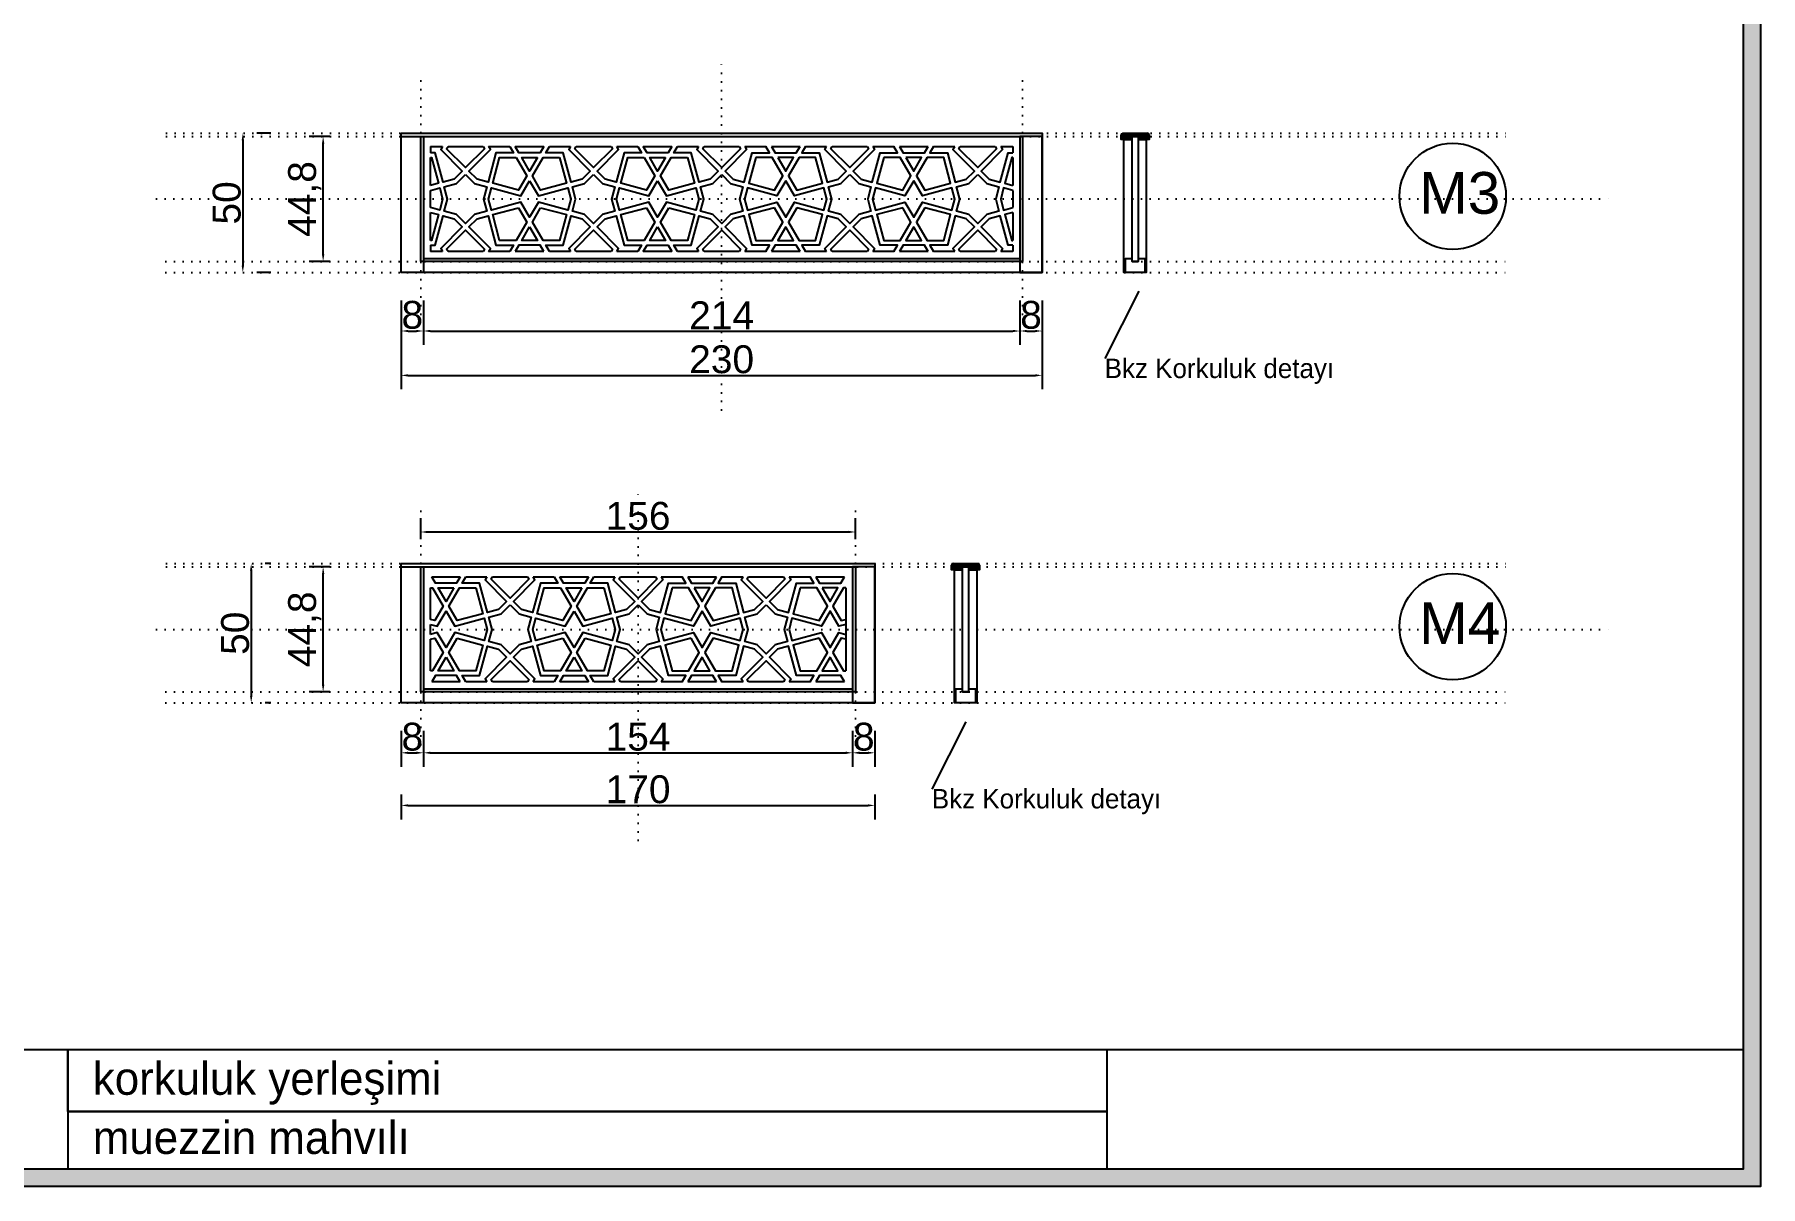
# Model space of a CAD drawing. Header units: metres. Extents: x 7064 to 15770, y 8440 to 11994.
# Drawn here: x 9398 to 10018, y 9805 to 10219 of the extents above; entities that cross this region are included whole.
import ezdxf

# ---------------------------------------------------------------- set-up
doc = ezdxf.new("R2010")
doc.units = ezdxf.units.M
doc.linetypes.add('ACAD_ISO07', pattern=[3, 0, -3])
doc.linetypes.add('ACAD_ISO07W100', pattern=[3, 0, -3])
doc.layers.add('ANTET', color=253, linetype='Continuous')
doc.layers.add('devran ölçü', color=7, linetype='Continuous')
doc.layers.add('mahal liste', color=7, linetype='Continuous', lineweight=25, true_color=0xfa2e43)
doc.styles.add('GULAYLAR', font='tahoma.ttf')
doc.styles.get("Standard").update_dxf_attribs({"font": 'arial.ttf'})
doc.dimstyles.new('ISO-25', dxfattribs={"dimtxt": 10, "dimasz": 2.5, "dimexe": 5, "dimexo": 10, "dimtad": 1, "dimtxsty": 'Standard', "dimcen": 2.5, "dimadec": 0, "dimazin": 0, "dimtfac": 1, "dimtmove": 0, "dimatfit": 3, "dimfxl": 1, "dimarcsym": 0})

# ---------------------------------------------------------------- blocks, each defined once
blk = doc.blocks.new('*D239')
at = {"color": 0, "lineweight": -2, "transparency": 16777216}
for p, q in [((9504.13, 10182.14), (9496.77, 10182.14)), ((9501.77, 10139.84), (9501.77, 10179.64)), ((9504.13, 10137.34), (9496.77, 10137.34))]:
    blk.add_line(p, q, dxfattribs=at)
at = {"color": 0, "transparency": 16777216}
for points in [[(9501.36, 10179.64), (9502.19, 10179.64), (9501.77, 10182.14)], [(9501.36, 10139.84), (9502.19, 10139.84), (9501.77, 10137.34)]]:
    blk.add_solid(points, dxfattribs=at)
at = {"layer": 'Defpoints', "color": 0, "transparency": 16777216}
for p in [(9501.77, 10182.14), (9514.13, 10182.14), (9514.13, 10137.34)]:
    blk.add_point(p, dxfattribs=at)
at = {"color": 0, "transparency": 16777216, "insert": (9495.14, 10159.74), "char_height": 10, "attachment_point": 5, "rotation": 90}
blk.add_mtext('44,8', dxfattribs=at)
blk = doc.blocks.new('*D240')
at = {"color": 0, "lineweight": -2, "transparency": 16777216}
for p, q in [((9504.13, 10027.67), (9496.77, 10027.67)), ((9501.77, 9985.37), (9501.77, 10025.17)), ((9504.13, 9982.87), (9496.77, 9982.87))]:
    blk.add_line(p, q, dxfattribs=at)
at = {"color": 0, "transparency": 16777216}
for points in [[(9501.36, 10025.17), (9502.19, 10025.17), (9501.77, 10027.67)], [(9501.36, 9985.37), (9502.19, 9985.37), (9501.77, 9982.87)]]:
    blk.add_solid(points, dxfattribs=at)
at = {"layer": 'Defpoints', "color": 0, "transparency": 16777216}
for p in [(9501.77, 10027.67), (9514.13, 10027.67), (9514.13, 9982.87)]:
    blk.add_point(p, dxfattribs=at)
at = {"color": 0, "transparency": 16777216, "insert": (9495.14, 10005.27), "char_height": 10, "attachment_point": 5, "rotation": 90}
blk.add_mtext('44,8', dxfattribs=at)
blk = doc.blocks.new('*D241')
at = {"color": 0, "lineweight": -2, "transparency": 16777216}
for p, q in [((9536.77, 10037.67), (9536.77, 10045.22)), ((9539.27, 10040.22), (9690.27, 10040.22)), ((9692.77, 10037.67), (9692.77, 10045.22))]:
    blk.add_line(p, q, dxfattribs=at)
at = {"color": 0, "transparency": 16777216}
for points in [[(9539.27, 10040.64), (9539.27, 10039.8), (9536.77, 10040.22)], [(9690.27, 10040.64), (9690.27, 10039.8), (9692.77, 10040.22)]]:
    blk.add_solid(points, dxfattribs=at)
at = {"layer": 'Defpoints', "color": 0, "transparency": 16777216}
for p in [(9692.77, 10040.22), (9536.77, 10027.67), (9692.77, 10027.67)]:
    blk.add_point(p, dxfattribs=at)
at = {"color": 0, "transparency": 16777216, "insert": (9614.77, 10045.95), "char_height": 10, "attachment_point": 5}
blk.add_mtext('156', dxfattribs=at)
blk = doc.blocks.new('*D242')
at = {"color": 0, "lineweight": -2, "transparency": 16777216}
for p, q in [((9529.77, 9968.87), (9529.77, 9955.96)), ((9537.77, 9968.87), (9537.77, 9955.96)), ((9532.27, 9960.96), (9535.27, 9960.96))]:
    blk.add_line(p, q, dxfattribs=at)
at = {"color": 0, "transparency": 16777216}
for points in [[(9532.27, 9961.38), (9532.27, 9960.54), (9529.77, 9960.96)], [(9535.27, 9961.38), (9535.27, 9960.54), (9537.77, 9960.96)]]:
    blk.add_solid(points, dxfattribs=at)
at = {"layer": 'Defpoints', "color": 0, "transparency": 16777216}
for p in [(9529.77, 9978.87), (9537.77, 9978.87), (9537.77, 9960.96)]:
    blk.add_point(p, dxfattribs=at)
at = {"color": 0, "transparency": 16777216, "insert": (9533.77, 9966.69), "char_height": 10, "attachment_point": 5}
blk.add_mtext('8', dxfattribs=at)
blk = doc.blocks.new('*D243')
at = {"color": 0, "lineweight": -2, "transparency": 16777216}
for p, q in [((9537.77, 9968.87), (9537.77, 9955.96)), ((9691.77, 9968.87), (9691.77, 9955.96)), ((9540.27, 9960.96), (9689.27, 9960.96))]:
    blk.add_line(p, q, dxfattribs=at)
at = {"color": 0, "transparency": 16777216}
for points in [[(9540.27, 9961.38), (9540.27, 9960.54), (9537.77, 9960.96)], [(9689.27, 9961.38), (9689.27, 9960.54), (9691.77, 9960.96)]]:
    blk.add_solid(points, dxfattribs=at)
at = {"layer": 'Defpoints', "color": 0, "transparency": 16777216}
for p in [(9537.77, 9978.87), (9691.77, 9978.87), (9691.77, 9960.96)]:
    blk.add_point(p, dxfattribs=at)
at = {"color": 0, "transparency": 16777216, "insert": (9614.77, 9966.69), "char_height": 10, "attachment_point": 5}
blk.add_mtext('154', dxfattribs=at)
blk = doc.blocks.new('*D244')
at = {"color": 0, "lineweight": -2, "transparency": 16777216}
for p, q in [((9691.77, 9968.87), (9691.77, 9955.96)), ((9699.77, 9968.87), (9699.77, 9955.96)), ((9694.27, 9960.96), (9697.27, 9960.96))]:
    blk.add_line(p, q, dxfattribs=at)
at = {"color": 0, "transparency": 16777216}
for points in [[(9694.27, 9961.38), (9694.27, 9960.54), (9691.77, 9960.96)], [(9697.27, 9961.38), (9697.27, 9960.54), (9699.77, 9960.96)]]:
    blk.add_solid(points, dxfattribs=at)
at = {"layer": 'Defpoints', "color": 0, "transparency": 16777216}
for p in [(9691.77, 9978.87), (9699.77, 9978.87), (9699.77, 9960.96)]:
    blk.add_point(p, dxfattribs=at)
at = {"color": 0, "transparency": 16777216, "insert": (9695.77, 9966.69), "char_height": 10, "attachment_point": 5}
blk.add_mtext('8', dxfattribs=at)
blk = doc.blocks.new('*D251')
at = {"color": 0, "lineweight": -2, "transparency": 16777216}
for p, q in [((9529.77, 10123.34), (9529.77, 10107.36)), ((9537.77, 10123.34), (9537.77, 10107.36)), ((9532.27, 10112.36), (9535.27, 10112.36))]:
    blk.add_line(p, q, dxfattribs=at)
at = {"color": 0, "transparency": 16777216}
for points in [[(9532.27, 10112.78), (9532.27, 10111.95), (9529.77, 10112.36)], [(9535.27, 10112.78), (9535.27, 10111.95), (9537.77, 10112.36)]]:
    blk.add_solid(points, dxfattribs=at)
at = {"layer": 'Defpoints', "color": 0, "transparency": 16777216}
for p in [(9529.77, 10133.34), (9537.77, 10133.34), (9537.77, 10112.36)]:
    blk.add_point(p, dxfattribs=at)
at = {"color": 0, "transparency": 16777216, "insert": (9533.77, 10118.1), "char_height": 10, "attachment_point": 5}
blk.add_mtext('8', dxfattribs=at)
blk = doc.blocks.new('*D245')
at = {"color": 0, "lineweight": -2, "transparency": 16777216}
for p, q in [((9537.77, 10123.34), (9537.77, 10107.36)), ((9751.77, 10123.34), (9751.77, 10107.36)), ((9540.27, 10112.36), (9749.27, 10112.36))]:
    blk.add_line(p, q, dxfattribs=at)
at = {"color": 0, "transparency": 16777216}
for points in [[(9540.27, 10112.78), (9540.27, 10111.95), (9537.77, 10112.36)], [(9749.27, 10112.78), (9749.27, 10111.95), (9751.77, 10112.36)]]:
    blk.add_solid(points, dxfattribs=at)
at = {"layer": 'Defpoints', "color": 0, "transparency": 16777216}
for p in [(9537.77, 10133.34), (9751.77, 10133.34), (9751.77, 10112.36)]:
    blk.add_point(p, dxfattribs=at)
at = {"color": 0, "transparency": 16777216, "insert": (9644.77, 10118.01), "char_height": 10, "attachment_point": 5}
blk.add_mtext('214', dxfattribs=at)
blk = doc.blocks.new('*D246')
at = {"color": 0, "lineweight": -2, "transparency": 16777216}
for p, q in [((9751.77, 10123.34), (9751.77, 10107.36)), ((9759.77, 10123.34), (9759.77, 10107.36)), ((9754.27, 10112.36), (9757.27, 10112.36))]:
    blk.add_line(p, q, dxfattribs=at)
at = {"color": 0, "transparency": 16777216}
for points in [[(9754.27, 10112.78), (9754.27, 10111.95), (9751.77, 10112.36)], [(9757.27, 10112.78), (9757.27, 10111.95), (9759.77, 10112.36)]]:
    blk.add_solid(points, dxfattribs=at)
at = {"layer": 'Defpoints', "color": 0, "transparency": 16777216}
for p in [(9751.77, 10133.34), (9759.77, 10133.34), (9759.77, 10112.36)]:
    blk.add_point(p, dxfattribs=at)
at = {"color": 0, "transparency": 16777216, "insert": (9755.77, 10118.1), "char_height": 10, "attachment_point": 5}
blk.add_mtext('8', dxfattribs=at)
blk = doc.blocks.new('*D260')
at = {"color": 0, "lineweight": -2, "transparency": 16777216}
for p, q in [((9529.77, 10123.34), (9529.77, 10091.43)), ((9759.77, 10123.34), (9759.77, 10091.43)), ((9532.27, 10096.43), (9757.27, 10096.43))]:
    blk.add_line(p, q, dxfattribs=at)
at = {"color": 0, "transparency": 16777216}
for points in [[(9532.27, 10096.85), (9532.27, 10096.01), (9529.77, 10096.43)], [(9757.27, 10096.85), (9757.27, 10096.01), (9759.77, 10096.43)]]:
    blk.add_solid(points, dxfattribs=at)
at = {"layer": 'Defpoints', "color": 0, "transparency": 16777216}
for p in [(9529.77, 10133.34), (9759.77, 10133.34), (9759.77, 10096.43)]:
    blk.add_point(p, dxfattribs=at)
at = {"color": 0, "transparency": 16777216, "insert": (9644.77, 10102.16), "char_height": 10, "attachment_point": 5}
blk.add_mtext('230', dxfattribs=at)
blk = doc.blocks.new('51')
at = {"color": 0}
for p, q in [((16324.11, 8438.03), (16324.11, 8435.75)), ((16533.11, 8438.03), (16533.11, 8435.75)), ((16324.11, 8402.52), (16324.11, 8400.23)), ((16533.11, 8402.52), (16533.11, 8400.23))]:
    blk.add_line(p, q, dxfattribs=at)
blk.add_lwpolyline([(16320.61, 8441.53), (16536.61, 8441.53), (16536.61, 8396.73), (16320.61, 8396.73)], close=True, dxfattribs=at)
for points in [[(16324.11, 8438.03), (16328.45, 8438.03)], [(16330.44, 8438.03), (16343.01, 8438.03)], [(16344.99, 8438.03), (16352.57, 8438.03)], [(16354.56, 8438.03), (16364.83, 8438.03)], [(16366.82, 8438.03), (16374.39, 8438.03)], [(16376.38, 8438.03), (16388.95, 8438.03)], [(16390.94, 8438.03), (16398.51, 8438.03)], [(16400.5, 8438.03), (16410.78, 8438.03)], [(16412.76, 8438.03), (16420.34, 8438.03)], [(16422.32, 8438.03), (16434.89, 8438.03)], [(16436.88, 8438.03), (16444.46, 8438.03)], [(16446.44, 8438.03), (16456.72, 8438.03)], [(16458.7, 8438.03), (16466.28, 8438.03)], [(16468.27, 8438.03), (16480.84, 8438.03)], [(16482.82, 8438.03), (16490.4, 8438.03)], [(16492.38, 8438.03), (16502.66, 8438.03)], [(16504.65, 8438.03), (16512.22, 8438.03)], [(16514.21, 8438.03), (16526.78, 8438.03)], [(16528.77, 8438.03), (16533.11, 8438.03)], [(16324.11, 8423.99), (16324.11, 8434.03)], [(16533.11, 8434.03), (16533.11, 8423.99)], [(16324.11, 8416.06), (16324.11, 8422.2)], [(16533.11, 8422.2), (16533.11, 8416.06)], [(16324.11, 8404.24), (16324.11, 8414.28)], [(16533.11, 8414.28), (16533.11, 8404.24)], [(16328.45, 8400.23), (16324.11, 8400.23)], [(16343.01, 8400.23), (16330.44, 8400.23)], [(16352.57, 8400.23), (16344.99, 8400.23)], [(16364.83, 8400.23), (16354.56, 8400.23)], [(16374.39, 8400.23), (16366.82, 8400.23)], [(16388.95, 8400.23), (16376.38, 8400.23)], [(16398.51, 8400.23), (16390.94, 8400.23)], [(16410.78, 8400.23), (16400.5, 8400.23)], [(16420.34, 8400.23), (16412.76, 8400.23)], [(16434.89, 8400.23), (16422.32, 8400.23)], [(16444.46, 8400.23), (16436.88, 8400.23)], [(16456.72, 8400.23), (16446.44, 8400.23)], [(16466.28, 8400.23), (16458.7, 8400.23)], [(16480.84, 8400.23), (16468.27, 8400.23)], [(16490.4, 8400.23), (16482.82, 8400.23)], [(16502.66, 8400.23), (16492.38, 8400.23)], [(16512.22, 8400.23), (16504.65, 8400.23)], [(16526.78, 8400.23), (16514.21, 8400.23)], [(16533.11, 8400.23), (16528.77, 8400.23)]]:
    blk.add_lwpolyline(points, dxfattribs=at)
at = {"layer": 'mahal liste', "color": 0}
for points in [[(16328.45, 8438.03), (16327.79, 8436.88), (16335.51, 8429.16), (16332.61, 8426.26), (16328.65, 8425.2), (16325.82, 8435.75), (16324.11, 8435.75)], [(16343.01, 8438.03), (16343.51, 8437.17), (16336.72, 8430.38), (16329.93, 8437.17), (16330.44, 8438.03)], [(16352.57, 8438.03), (16353.89, 8435.75), (16347.62, 8435.75), (16344.8, 8425.2), (16340.84, 8426.26), (16337.94, 8429.16), (16345.66, 8436.88), (16344.99, 8438.03)], [(16364.83, 8438.03), (16363.51, 8435.75), (16355.88, 8435.75), (16354.56, 8438.03)], [(16374.39, 8438.03), (16373.73, 8436.88), (16381.45, 8429.16), (16378.55, 8426.26), (16374.59, 8425.2), (16371.76, 8435.75), (16365.5, 8435.75), (16366.82, 8438.03)], [(16388.95, 8438.03), (16389.45, 8437.17), (16382.67, 8430.38), (16375.88, 8437.17), (16376.38, 8438.03)], [(16398.51, 8438.03), (16399.83, 8435.75), (16393.57, 8435.75), (16390.74, 8425.2), (16386.78, 8426.26), (16383.88, 8429.16), (16391.6, 8436.88), (16390.94, 8438.03)], [(16410.78, 8438.03), (16409.46, 8435.75), (16401.82, 8435.75), (16400.5, 8438.03)], [(16420.34, 8438.03), (16419.67, 8436.88), (16427.39, 8429.16), (16424.49, 8426.26), (16420.53, 8425.2), (16417.71, 8435.75), (16411.44, 8435.75), (16412.76, 8438.03)], [(16434.89, 8438.03), (16435.4, 8437.17), (16428.61, 8430.38), (16421.82, 8437.17), (16422.32, 8438.03)], [(16436.88, 8438.03), (16437.55, 8436.88), (16429.82, 8429.16), (16432.72, 8426.26), (16436.68, 8425.2), (16439.51, 8435.75), (16445.78, 8435.75), (16444.46, 8438.03)], [(16446.44, 8438.03), (16447.76, 8435.75), (16455.4, 8435.75), (16456.72, 8438.03)], [(16458.7, 8438.03), (16457.38, 8435.75), (16463.65, 8435.75), (16466.48, 8425.2), (16470.44, 8426.26), (16473.34, 8429.16), (16465.61, 8436.88), (16466.28, 8438.03)], [(16480.84, 8438.03), (16481.34, 8437.17), (16474.55, 8430.38), (16467.76, 8437.17), (16468.27, 8438.03)], [(16482.82, 8438.03), (16483.49, 8436.88), (16475.77, 8429.16), (16478.67, 8426.26), (16482.63, 8425.2), (16485.45, 8435.75), (16491.72, 8435.75), (16490.4, 8438.03)], [(16492.38, 8438.03), (16493.7, 8435.75), (16501.34, 8435.75), (16502.66, 8438.03)], [(16504.65, 8438.03), (16503.33, 8435.75), (16509.59, 8435.75), (16512.42, 8425.2), (16516.38, 8426.26), (16519.28, 8429.16), (16511.56, 8436.88), (16512.22, 8438.03)], [(16526.78, 8438.03), (16527.28, 8437.17), (16520.49, 8430.38), (16513.71, 8437.17), (16514.21, 8438.03)], [(16528.77, 8438.03), (16529.43, 8436.88), (16521.71, 8429.16), (16524.61, 8426.26), (16528.57, 8425.2), (16531.4, 8435.75), (16533.11, 8435.75)], [(16324.11, 8434.03), (16324.5, 8434.03), (16326.99, 8424.76), (16324.11, 8423.99)], [(16533.11, 8434.03), (16532.72, 8434.03), (16530.23, 8424.76), (16533.11, 8423.99)], [(16324.11, 8422.2), (16327.43, 8423.1), (16328.49, 8419.13), (16327.43, 8415.17), (16324.11, 8416.06)], [(16533.11, 8422.2), (16529.79, 8423.1), (16528.73, 8419.13), (16529.79, 8415.17), (16533.11, 8416.06)], [(16324.11, 8414.28), (16326.99, 8413.51), (16324.5, 8404.24), (16324.11, 8404.24)], [(16324.11, 8402.52), (16325.82, 8402.52), (16328.65, 8413.07), (16332.61, 8412.01), (16335.51, 8409.11), (16327.79, 8401.39), (16328.45, 8400.23)], [(16344.99, 8400.23), (16345.66, 8401.39), (16337.94, 8409.11), (16340.84, 8412.01), (16344.8, 8413.07), (16347.62, 8402.52), (16353.89, 8402.52), (16352.57, 8400.23)], [(16366.82, 8400.23), (16365.5, 8402.52), (16371.76, 8402.52), (16374.59, 8413.07), (16378.55, 8412.01), (16381.45, 8409.11), (16373.73, 8401.39), (16374.39, 8400.23)], [(16390.94, 8400.23), (16391.6, 8401.39), (16383.88, 8409.11), (16386.78, 8412.01), (16390.74, 8413.07), (16393.57, 8402.52), (16399.83, 8402.52), (16398.51, 8400.23)], [(16412.76, 8400.23), (16411.44, 8402.52), (16417.71, 8402.52), (16420.53, 8413.07), (16424.49, 8412.01), (16427.39, 8409.11), (16419.67, 8401.39), (16420.34, 8400.23)], [(16444.46, 8400.23), (16445.78, 8402.52), (16439.51, 8402.52), (16436.68, 8413.07), (16432.72, 8412.01), (16429.82, 8409.11), (16437.55, 8401.39), (16436.88, 8400.23)], [(16466.28, 8400.23), (16465.61, 8401.39), (16473.34, 8409.11), (16470.44, 8412.01), (16466.48, 8413.07), (16463.65, 8402.52), (16457.38, 8402.52), (16458.7, 8400.23)], [(16490.4, 8400.23), (16491.72, 8402.52), (16485.45, 8402.52), (16482.63, 8413.07), (16478.67, 8412.01), (16475.77, 8409.11), (16483.49, 8401.39), (16482.82, 8400.23)], [(16512.22, 8400.23), (16511.56, 8401.39), (16519.28, 8409.11), (16516.38, 8412.01), (16512.42, 8413.07), (16509.59, 8402.52), (16503.33, 8402.52), (16504.65, 8400.23)], [(16533.11, 8402.52), (16531.4, 8402.52), (16528.57, 8413.07), (16524.61, 8412.01), (16521.71, 8409.11), (16529.43, 8401.39), (16528.77, 8400.23)], [(16533.11, 8414.28), (16530.23, 8413.51), (16532.72, 8404.24), (16533.11, 8404.24)], [(16330.44, 8400.23), (16329.93, 8401.1), (16336.72, 8407.89), (16343.51, 8401.1), (16343.01, 8400.23)], [(16376.38, 8400.23), (16375.88, 8401.1), (16382.67, 8407.89), (16389.45, 8401.1), (16388.95, 8400.23)], [(16422.32, 8400.23), (16421.82, 8401.1), (16428.61, 8407.89), (16435.4, 8401.1), (16434.89, 8400.23)], [(16468.27, 8400.23), (16467.76, 8401.1), (16474.55, 8407.89), (16481.34, 8401.1), (16480.84, 8400.23)], [(16514.21, 8400.23), (16513.71, 8401.1), (16520.49, 8407.89), (16527.28, 8401.1), (16526.78, 8400.23)], [(16364.83, 8400.23), (16363.51, 8402.52), (16355.88, 8402.52), (16354.56, 8400.23)], [(16400.5, 8400.23), (16401.82, 8402.52), (16409.46, 8402.52), (16410.78, 8400.23)], [(16456.72, 8400.23), (16455.4, 8402.52), (16447.76, 8402.52), (16446.44, 8400.23)], [(16502.66, 8400.23), (16501.34, 8402.52), (16493.7, 8402.52), (16492.38, 8400.23)]]:
    blk.add_lwpolyline(points, dxfattribs=at)
for points in [[(16354.88, 8434.03), (16358.7, 8427.41), (16355.73, 8422.27), (16346.46, 8424.76), (16348.94, 8434.03)], [(16362.52, 8434.03), (16359.69, 8429.13), (16356.87, 8434.03)], [(16370.44, 8434.03), (16372.93, 8424.76), (16363.66, 8422.27), (16360.69, 8427.41), (16364.51, 8434.03)], [(16400.83, 8434.03), (16404.64, 8427.41), (16401.67, 8422.27), (16392.4, 8424.76), (16394.89, 8434.03)], [(16408.46, 8434.03), (16405.64, 8429.13), (16402.81, 8434.03)], [(16416.39, 8434.03), (16418.87, 8424.76), (16409.6, 8422.27), (16406.63, 8427.41), (16410.45, 8434.03)], [(16440.83, 8434.03), (16438.35, 8424.76), (16447.62, 8422.27), (16450.59, 8427.41), (16446.77, 8434.03)], [(16448.75, 8434.03), (16451.58, 8429.13), (16454.41, 8434.03)], [(16456.39, 8434.03), (16452.57, 8427.41), (16455.54, 8422.27), (16464.81, 8424.76), (16462.33, 8434.03)], [(16486.77, 8434.03), (16484.29, 8424.76), (16493.56, 8422.27), (16496.53, 8427.41), (16492.71, 8434.03)], [(16494.7, 8434.03), (16497.52, 8429.13), (16500.35, 8434.03)], [(16502.33, 8434.03), (16498.52, 8427.41), (16501.49, 8422.27), (16510.76, 8424.76), (16508.27, 8434.03)], [(16336.72, 8427.95), (16339.95, 8424.72), (16344.35, 8423.54), (16343.17, 8419.13), (16344.35, 8414.73), (16339.95, 8413.55), (16336.72, 8410.32), (16333.5, 8413.55), (16329.09, 8414.73), (16330.27, 8419.13), (16329.09, 8423.54), (16333.5, 8424.72)], [(16359.69, 8425.69), (16362.83, 8420.27), (16373.37, 8423.1), (16374.43, 8419.13), (16373.37, 8415.17), (16362.83, 8418), (16359.69, 8412.57), (16356.56, 8418), (16346.01, 8415.17), (16344.95, 8419.13), (16346.01, 8423.1), (16356.56, 8420.27)], [(16382.67, 8427.95), (16385.89, 8424.72), (16390.3, 8423.54), (16389.12, 8419.13), (16390.3, 8414.73), (16385.89, 8413.55), (16382.67, 8410.32), (16379.44, 8413.55), (16375.04, 8414.73), (16376.22, 8419.13), (16375.04, 8423.54), (16379.44, 8424.72)], [(16405.64, 8425.69), (16408.77, 8420.27), (16419.32, 8423.1), (16420.38, 8419.13), (16419.32, 8415.17), (16408.77, 8418), (16405.64, 8412.57), (16402.5, 8418), (16391.96, 8415.17), (16390.9, 8419.13), (16391.96, 8423.1), (16402.5, 8420.27)], [(16428.61, 8427.95), (16431.83, 8424.72), (16436.24, 8423.54), (16435.06, 8419.13), (16436.24, 8414.73), (16431.83, 8413.55), (16428.61, 8410.32), (16425.38, 8413.55), (16420.98, 8414.73), (16422.16, 8419.13), (16420.98, 8423.54), (16425.38, 8424.72)], [(16451.58, 8425.69), (16448.45, 8420.27), (16437.9, 8423.1), (16436.84, 8419.13), (16437.9, 8415.17), (16448.45, 8418), (16451.58, 8412.57), (16454.71, 8418), (16465.26, 8415.17), (16466.32, 8419.13), (16465.26, 8423.1), (16454.71, 8420.27)], [(16474.55, 8427.95), (16477.78, 8424.72), (16482.18, 8423.54), (16481, 8419.13), (16482.18, 8414.73), (16477.78, 8413.55), (16474.55, 8410.32), (16471.33, 8413.55), (16466.92, 8414.73), (16468.1, 8419.13), (16466.92, 8423.54), (16471.33, 8424.72)], [(16497.52, 8425.69), (16494.39, 8420.27), (16483.84, 8423.1), (16482.78, 8419.13), (16483.84, 8415.17), (16494.39, 8418), (16497.52, 8412.57), (16500.66, 8418), (16511.2, 8415.17), (16512.26, 8419.13), (16511.2, 8423.1), (16500.66, 8420.27)], [(16520.49, 8427.95), (16523.72, 8424.72), (16528.12, 8423.54), (16526.94, 8419.13), (16528.12, 8414.73), (16523.72, 8413.55), (16520.49, 8410.32), (16517.27, 8413.55), (16512.86, 8414.73), (16514.04, 8419.13), (16512.86, 8423.54), (16517.27, 8424.72)], [(16355.73, 8416), (16358.7, 8410.85), (16354.88, 8404.24), (16348.94, 8404.24), (16346.46, 8413.51)], [(16363.66, 8416), (16372.93, 8413.51), (16370.44, 8404.24), (16364.51, 8404.24), (16360.69, 8410.85)], [(16401.67, 8416), (16404.64, 8410.85), (16400.83, 8404.24), (16394.89, 8404.24), (16392.4, 8413.51)], [(16409.6, 8416), (16418.87, 8413.51), (16416.39, 8404.24), (16410.45, 8404.24), (16406.63, 8410.85)], [(16447.62, 8416), (16438.35, 8413.51), (16440.83, 8404.24), (16446.77, 8404.24), (16450.59, 8410.85)], [(16455.54, 8416), (16452.57, 8410.85), (16456.39, 8404.24), (16462.33, 8404.24), (16464.81, 8413.51)], [(16493.56, 8416), (16484.29, 8413.51), (16486.77, 8404.24), (16492.71, 8404.24), (16496.53, 8410.85)], [(16501.49, 8416), (16498.52, 8410.85), (16502.33, 8404.24), (16508.27, 8404.24), (16510.76, 8413.51)], [(16359.69, 8409.13), (16362.52, 8404.24), (16356.87, 8404.24)], [(16405.64, 8409.13), (16408.46, 8404.24), (16402.81, 8404.24)], [(16451.58, 8409.13), (16448.75, 8404.24), (16454.41, 8404.24)], [(16497.52, 8409.13), (16494.7, 8404.24), (16500.35, 8404.24)]]:
    blk.add_lwpolyline(points, close=True, dxfattribs=at)
blk = doc.blocks.new('*D261')
at = {"color": 0, "lineweight": -2, "transparency": 16777216}
for p, q in [((9529.77, 9945.96), (9529.77, 9937.08)), ((9532.27, 9942.08), (9697.27, 9942.08)), ((9699.77, 9945.96), (9699.77, 9937.08))]:
    blk.add_line(p, q, dxfattribs=at)
at = {"color": 0, "transparency": 16777216}
for points in [[(9532.27, 9942.49), (9532.27, 9941.66), (9529.77, 9942.08)], [(9697.27, 9942.49), (9697.27, 9941.66), (9699.77, 9942.08)]]:
    blk.add_solid(points, dxfattribs=at)
at = {"layer": 'Defpoints', "color": 0, "transparency": 16777216}
for p in [(9529.77, 9955.96), (9699.77, 9955.96), (9699.77, 9942.08)]:
    blk.add_point(p, dxfattribs=at)
at = {"color": 0, "transparency": 16777216, "insert": (9614.77, 9947.81), "char_height": 10, "attachment_point": 5}
blk.add_mtext('170', dxfattribs=at)
blk = doc.blocks.new('42')
at = {"color": 0}
blk.add_lwpolyline([(16507.29, 8315.99), (16663.29, 8315.99), (16663.29, 8271.19), (16507.29, 8271.19)], close=True, dxfattribs=at)
for points in [[(16511.24, 8312.49), (16521.52, 8312.49)], [(16523.5, 8312.49), (16531.08, 8312.49)], [(16533.07, 8312.49), (16545.64, 8312.49)], [(16547.62, 8312.49), (16555.2, 8312.49)], [(16557.18, 8312.49), (16567.46, 8312.49)], [(16569.45, 8312.49), (16577.02, 8312.49)], [(16579.01, 8312.49), (16591.58, 8312.49)], [(16593.57, 8312.49), (16601.14, 8312.49)], [(16603.13, 8312.49), (16613.4, 8312.49)], [(16615.39, 8312.49), (16622.96, 8312.49)], [(16624.95, 8312.49), (16637.52, 8312.49)], [(16639.51, 8312.49), (16647.08, 8312.49)], [(16649.07, 8312.49), (16659.35, 8312.49)], [(16510.79, 8297.16), (16510.79, 8308.48)], [(16659.79, 8308.48), (16659.79, 8278.69)], [(16510.79, 8291.79), (16510.79, 8295.38)], [(16510.79, 8278.69), (16510.79, 8290.01)], [(16521.52, 8274.69), (16511.24, 8274.69)], [(16531.08, 8274.69), (16523.5, 8274.69)], [(16545.64, 8274.69), (16533.07, 8274.69)], [(16555.2, 8274.69), (16547.62, 8274.69)], [(16567.46, 8274.69), (16557.18, 8274.69)], [(16577.02, 8274.69), (16569.45, 8274.69)], [(16591.58, 8274.69), (16579.01, 8274.69)], [(16601.14, 8274.69), (16593.57, 8274.69)], [(16613.4, 8274.69), (16603.13, 8274.69)], [(16622.96, 8274.69), (16615.39, 8274.69)], [(16637.52, 8274.69), (16624.95, 8274.69)], [(16647.08, 8274.69), (16639.51, 8274.69)], [(16659.35, 8274.69), (16649.07, 8274.69)]]:
    blk.add_lwpolyline(points, dxfattribs=at)
at = {"layer": 'mahal liste', "color": 0}
for points in [[(16521.52, 8312.49), (16520.2, 8310.2), (16512.56, 8310.2), (16511.24, 8312.49)], [(16531.08, 8312.49), (16530.41, 8311.33), (16538.13, 8303.61), (16535.24, 8300.71), (16531.28, 8299.65), (16528.45, 8310.2), (16522.18, 8310.2), (16523.5, 8312.49)], [(16545.64, 8312.49), (16546.14, 8311.62), (16539.35, 8304.83), (16532.56, 8311.62), (16533.07, 8312.49)], [(16555.2, 8312.49), (16556.52, 8310.2), (16550.25, 8310.2), (16547.43, 8299.65), (16543.47, 8300.71), (16540.57, 8303.61), (16548.29, 8311.33), (16547.62, 8312.49)], [(16567.46, 8312.49), (16566.14, 8310.2), (16558.5, 8310.2), (16557.18, 8312.49)], [(16577.02, 8312.49), (16576.36, 8311.33), (16584.08, 8303.61), (16581.18, 8300.71), (16577.22, 8299.65), (16574.39, 8310.2), (16568.13, 8310.2), (16569.45, 8312.49)], [(16591.58, 8312.49), (16592.08, 8311.62), (16585.29, 8304.83), (16578.51, 8311.62), (16579.01, 8312.49)], [(16593.57, 8312.49), (16594.23, 8311.33), (16586.51, 8303.61), (16589.41, 8300.71), (16593.37, 8299.65), (16596.2, 8310.2), (16602.46, 8310.2), (16601.14, 8312.49)], [(16603.13, 8312.49), (16604.45, 8310.2), (16612.08, 8310.2), (16613.4, 8312.49)], [(16615.39, 8312.49), (16614.07, 8310.2), (16620.34, 8310.2), (16623.16, 8299.65), (16627.12, 8300.71), (16630.02, 8303.61), (16622.3, 8311.33), (16622.96, 8312.49)], [(16637.52, 8312.49), (16638.02, 8311.62), (16631.24, 8304.83), (16624.45, 8311.62), (16624.95, 8312.49)], [(16639.51, 8312.49), (16640.17, 8311.33), (16632.45, 8303.61), (16635.35, 8300.71), (16639.31, 8299.65), (16642.14, 8310.2), (16648.4, 8310.2), (16647.08, 8312.49)], [(16649.07, 8312.49), (16650.39, 8310.2), (16658.03, 8310.2), (16659.35, 8312.49)], [(16510.79, 8308.48), (16511.57, 8308.48), (16515.39, 8301.87), (16512.42, 8296.72), (16510.79, 8297.16)], [(16659.79, 8308.48), (16659.02, 8308.48), (16655.2, 8301.87), (16658.17, 8296.72), (16659.79, 8297.16)], [(16510.79, 8295.38), (16513.25, 8294.72), (16516.38, 8300.15), (16519.51, 8294.72), (16530.06, 8297.55), (16531.12, 8293.59), (16530.06, 8289.63), (16519.51, 8292.45), (16516.38, 8287.03), (16513.25, 8292.45), (16510.79, 8291.79)], [(16659.79, 8295.38), (16657.34, 8294.72), (16654.21, 8300.15), (16651.08, 8294.72), (16640.53, 8297.55), (16639.47, 8293.59), (16640.53, 8289.63), (16651.08, 8292.45), (16654.21, 8287.03), (16657.34, 8292.45), (16659.79, 8291.79)], [(16510.79, 8290.01), (16512.42, 8290.45), (16515.39, 8285.31), (16511.57, 8278.69), (16510.79, 8278.69)], [(16523.5, 8274.69), (16522.18, 8276.97), (16528.45, 8276.97), (16531.28, 8287.52), (16535.24, 8286.46), (16538.13, 8283.56), (16530.41, 8275.84), (16531.08, 8274.69)], [(16547.62, 8274.69), (16548.29, 8275.84), (16540.57, 8283.56), (16543.47, 8286.46), (16547.43, 8287.52), (16550.25, 8276.97), (16556.52, 8276.97), (16555.2, 8274.69)], [(16569.45, 8274.69), (16568.13, 8276.97), (16574.39, 8276.97), (16577.22, 8287.52), (16581.18, 8286.46), (16584.08, 8283.56), (16576.36, 8275.84), (16577.02, 8274.69)], [(16601.14, 8274.69), (16602.46, 8276.97), (16596.2, 8276.97), (16593.37, 8287.52), (16589.41, 8286.46), (16586.51, 8283.56), (16594.23, 8275.84), (16593.57, 8274.69)], [(16622.96, 8274.69), (16622.3, 8275.84), (16630.02, 8283.56), (16627.12, 8286.46), (16623.16, 8287.52), (16620.34, 8276.97), (16614.07, 8276.97), (16615.39, 8274.69)], [(16647.08, 8274.69), (16648.4, 8276.97), (16642.14, 8276.97), (16639.31, 8287.52), (16635.35, 8286.46), (16632.45, 8283.56), (16640.17, 8275.84), (16639.51, 8274.69)], [(16659.79, 8290.01), (16658.17, 8290.45), (16655.2, 8285.31), (16659.02, 8278.69), (16659.79, 8278.69)], [(16533.07, 8274.69), (16532.56, 8275.56), (16539.35, 8282.34), (16546.14, 8275.56), (16545.64, 8274.69)], [(16579.01, 8274.69), (16578.51, 8275.56), (16585.29, 8282.34), (16592.08, 8275.56), (16591.58, 8274.69)], [(16624.95, 8274.69), (16624.45, 8275.56), (16631.24, 8282.34), (16638.02, 8275.56), (16637.52, 8274.69)], [(16521.52, 8274.69), (16520.2, 8276.97), (16512.56, 8276.97), (16511.24, 8274.69)], [(16557.18, 8274.69), (16558.5, 8276.97), (16566.14, 8276.97), (16567.46, 8274.69)], [(16613.4, 8274.69), (16612.08, 8276.97), (16604.45, 8276.97), (16603.13, 8274.69)], [(16659.35, 8274.69), (16658.03, 8276.97), (16650.39, 8276.97), (16649.07, 8274.69)]]:
    blk.add_lwpolyline(points, dxfattribs=at)
for points in [[(16519.21, 8308.48), (16516.38, 8303.59), (16513.55, 8308.48)], [(16527.13, 8308.48), (16529.61, 8299.21), (16520.34, 8296.72), (16517.37, 8301.87), (16521.19, 8308.48)], [(16557.51, 8308.48), (16561.33, 8301.87), (16558.36, 8296.72), (16549.09, 8299.21), (16551.57, 8308.48)], [(16565.15, 8308.48), (16562.32, 8303.59), (16559.5, 8308.48)], [(16573.07, 8308.48), (16575.56, 8299.21), (16566.28, 8296.72), (16563.32, 8301.87), (16567.13, 8308.48)], [(16597.52, 8308.48), (16595.03, 8299.21), (16604.3, 8296.72), (16607.27, 8301.87), (16603.45, 8308.48)], [(16605.44, 8308.48), (16608.27, 8303.59), (16611.09, 8308.48)], [(16613.08, 8308.48), (16609.26, 8301.87), (16612.23, 8296.72), (16621.5, 8299.21), (16619.02, 8308.48)], [(16643.46, 8308.48), (16640.97, 8299.21), (16650.25, 8296.72), (16653.22, 8301.87), (16649.4, 8308.48)], [(16651.38, 8308.48), (16654.21, 8303.59), (16657.03, 8308.48)], [(16539.35, 8302.4), (16542.58, 8299.17), (16546.98, 8297.99), (16545.8, 8293.59), (16546.98, 8289.18), (16542.58, 8288), (16539.35, 8284.78), (16536.13, 8288), (16531.72, 8289.18), (16532.9, 8293.59), (16531.72, 8297.99), (16536.13, 8299.17)], [(16562.32, 8300.15), (16565.46, 8294.72), (16576, 8297.55), (16577.06, 8293.59), (16576, 8289.63), (16565.46, 8292.45), (16562.32, 8287.03), (16559.19, 8292.45), (16548.64, 8289.63), (16547.58, 8293.59), (16548.64, 8297.55), (16559.19, 8294.72)], [(16585.29, 8302.4), (16588.52, 8299.17), (16592.92, 8297.99), (16591.74, 8293.59), (16592.92, 8289.18), (16588.52, 8288), (16585.29, 8284.78), (16582.07, 8288), (16577.66, 8289.18), (16578.84, 8293.59), (16577.66, 8297.99), (16582.07, 8299.17)], [(16608.27, 8300.15), (16605.13, 8294.72), (16594.59, 8297.55), (16593.52, 8293.59), (16594.59, 8289.63), (16605.13, 8292.45), (16608.27, 8287.03), (16611.4, 8292.45), (16621.95, 8289.63), (16623.01, 8293.59), (16621.95, 8297.55), (16611.4, 8294.72)], [(16631.24, 8302.4), (16634.46, 8299.17), (16638.87, 8297.99), (16637.69, 8293.59), (16638.87, 8289.18), (16634.46, 8288), (16631.24, 8284.78), (16628.01, 8288), (16623.61, 8289.18), (16624.79, 8293.59), (16623.61, 8297.99), (16628.01, 8299.17)], [(16520.34, 8290.45), (16529.61, 8287.96), (16527.13, 8278.69), (16521.19, 8278.69), (16517.37, 8285.31)], [(16558.36, 8290.45), (16561.33, 8285.31), (16557.51, 8278.69), (16551.57, 8278.69), (16549.09, 8287.96)], [(16566.28, 8290.45), (16575.56, 8287.96), (16573.07, 8278.69), (16567.13, 8278.69), (16563.32, 8285.31)], [(16604.3, 8290.45), (16595.03, 8287.96), (16597.52, 8278.69), (16603.45, 8278.69), (16607.27, 8285.31)], [(16612.23, 8290.45), (16609.26, 8285.31), (16613.08, 8278.69), (16619.02, 8278.69), (16621.5, 8287.96)], [(16650.25, 8290.45), (16640.97, 8287.96), (16643.46, 8278.69), (16649.4, 8278.69), (16653.22, 8285.31)], [(16516.38, 8283.59), (16519.21, 8278.69), (16513.55, 8278.69)], [(16562.32, 8283.59), (16565.15, 8278.69), (16559.5, 8278.69)], [(16608.27, 8283.59), (16605.44, 8278.69), (16611.09, 8278.69)], [(16654.21, 8283.59), (16651.38, 8278.69), (16657.03, 8278.69)]]:
    blk.add_lwpolyline(points, close=True, dxfattribs=at)
blk = doc.blocks.new('*D265')
at = {"color": 0, "lineweight": -2, "transparency": 16777216}
for p, q in [((9482.95, 10183.34), (9477.95, 10183.34)), ((9472.95, 10180.84), (9472.95, 10135.84)), ((9482.95, 10133.34), (9477.95, 10133.34))]:
    blk.add_line(p, q, dxfattribs=at)
at = {"color": 0, "transparency": 16777216}
for points in [[(9472.54, 10180.84), (9473.37, 10180.84), (9472.95, 10183.34)], [(9472.54, 10135.84), (9473.37, 10135.84), (9472.95, 10133.34)]]:
    blk.add_solid(points, dxfattribs=at)
at = {"layer": 'Defpoints', "color": 0, "transparency": 16777216}
for p in [(9472.95, 10183.34), (9472.95, 10133.34), (9472.95, 10133.34)]:
    blk.add_point(p, dxfattribs=at)
at = {"color": 0, "transparency": 16777216, "insert": (9467.22, 10158.34), "char_height": 10, "attachment_point": 5, "rotation": 90}
blk.add_mtext('50', dxfattribs=at)
blk = doc.blocks.new('*D266')
at = {"color": 0, "lineweight": -2, "transparency": 16777216}
for p, q in [((9482.95, 10028.87), (9480.95, 10028.87)), ((9475.95, 10026.37), (9475.95, 9981.37)), ((9482.95, 9978.87), (9480.95, 9978.87))]:
    blk.add_line(p, q, dxfattribs=at)
at = {"color": 0, "transparency": 16777216}
for points in [[(9475.54, 10026.37), (9476.37, 10026.37), (9475.95, 10028.87)], [(9475.54, 9981.37), (9476.37, 9981.37), (9475.95, 9978.87)]]:
    blk.add_solid(points, dxfattribs=at)
at = {"layer": 'Defpoints', "color": 0, "transparency": 16777216}
for p in [(9472.95, 10028.87), (9472.95, 9978.87), (9475.95, 9978.87)]:
    blk.add_point(p, dxfattribs=at)
at = {"color": 0, "transparency": 16777216, "insert": (9470.22, 10003.87), "char_height": 10, "attachment_point": 5, "rotation": 90}
blk.add_mtext('50', dxfattribs=at)

msp = doc.modelspace()

# ---------------------------------------------------------------- hatches: boundary and pattern name
h = msp.add_hatch(color=253)
h.dxf.hatch_style = 1
h.paths.add_polyline_path([(8827.924, 10644.681), (10011.267, 10644.681), (10011.267, 9811.557), (8827.924, 9811.557)], flags=16)
h.paths.add_polyline_path([(8821.66, 10650.945), (10017.531, 10650.945), (10017.531, 9805.293), (8821.66, 9805.293)])
at = {"layer": 'mahal liste'}
h = msp.add_hatch(dxfattribs=at)
h.set_pattern_fill('ANSI31', color=256, scale=0.1)
h.set_pattern_definition([(45, (18053.19135, 1632.51136), (-0.224506403, 0.224506403), [])])
h.paths.add_polyline_path([(9792.033, 10182.145), (9794.233, 10182.145), (9794.233, 10181.145), (9797.133, 10181.145), (9798.133, 10181.145), (9798.133, 10182.797, 0.3796976), (9797.49, 10183.345), (9788.751, 10183.345, 0.3681647), (9788.133, 10182.797), (9788.133, 10181.145), (9792.033, 10181.145)])
h = msp.add_hatch(dxfattribs=at)
h.set_pattern_fill('ANSI31', color=256, scale=0.1)
h.set_pattern_definition([(45, (17992.36296, 1478.039), (-0.224506403, 0.224506403), [])])
h.paths.add_polyline_path([(9731.205, 10027.672), (9733.405, 10027.672), (9733.405, 10026.672), (9736.305, 10026.672), (9737.305, 10026.672), (9737.305, 10028.325, 0.3796976), (9736.662, 10028.872), (9727.922, 10028.872, 0.3681647), (9727.305, 10028.325), (9727.305, 10026.672), (9731.205, 10026.672)])

# ---------------------------------------------------------------- linework, layer by layer
at = {"color": 4, "linetype": 'ACAD_ISO07W100'}
for p, q in [((9644.775, 10084.019), (9644.775, 10210.371)), ((9442.031, 10159.745), (9964.25, 10159.745)), ((9442.031, 10159.745), (9964.25, 10159.745)), ((9614.775, 9929.547), (9614.775, 10055.898)), ((9442.031, 10005.272), (9964.25, 10005.272))]:
    msp.add_line(p, q, dxfattribs=at)
at = {"color": 0}
for p, q in [((9529.775, 10133.345), (9529.775, 10138.345)), ((9537.775, 10138.345), (9751.775, 10138.345)), ((9759.775, 10138.345), (9759.775, 10133.345)), ((9759.775, 10133.345), (9529.775, 10133.345)), ((9794.462, 10126.603), (9782.217, 10102.438)), ((9529.775, 9978.872), (9529.775, 9983.872)), ((9537.775, 9983.872), (9691.775, 9983.872)), ((9699.775, 9983.872), (9699.775, 9978.872)), ((9699.775, 9978.872), (9529.775, 9978.872)), ((9732.433, 9972.13), (9720.188, 9947.966))]:
    msp.add_line(p, q, dxfattribs=at)
for p, q in [((10011.267, 9854.38), (8827.924, 9854.38)), ((9410.166, 9832.204), (9410.166, 9854.38)), ((9410.166, 9854.38), (9410.166, 9811.557))]:
    msp.add_line(p, q)
at = {"color": 253}
msp.add_line((9783.023, 9854.38), (9783.023, 9811.557), dxfattribs=at)
for points in [[(8821.66, 10650.945), (10017.531, 10650.945), (10017.531, 9805.293), (8821.66, 9805.293)], [(8827.924, 10644.681), (10011.267, 10644.681), (10011.267, 9811.557), (8827.924, 9811.557)]]:
    msp.add_lwpolyline(points, close=True, dxfattribs=at)
at = {"color": 3}
for points in [[(9529.775, 10183.345), (9759.775, 10183.345), (9759.775, 10133.345), (9529.775, 10133.345), (9529.775, 10183.345)], [(9529.775, 10028.872), (9699.775, 10028.872), (9699.775, 9978.872), (9529.775, 9978.872), (9529.775, 10028.872)]]:
    msp.add_lwpolyline(points, dxfattribs=at)
at = {"color": 253}
msp.add_lwpolyline([(9410.166, 9832.204), (9783.023, 9832.204)], dxfattribs=at)
for centre in [(9907.113, 10160.686), (9907.113, 10006.213)]:
    msp.add_circle(centre, 19.087)
at = {"layer": 'ANTET', "color": 7}
for p, q in [((9783.023, 9832.204), (9410.166, 9832.204)), ((9410.166, 9832.204), (9783.023, 9832.204))]:
    msp.add_line(p, q, dxfattribs=at)
at = {"layer": 'mahal liste', "color": 41, "linetype": 'ACAD_ISO07', "true_color": 0xf4ee51}
for p, q in [((9536.775, 10202.153), (9536.775, 10113.682)), ((9752.775, 10202.153), (9752.775, 10113.682)), ((9445.548, 10182.145), (9927.62, 10182.145)), ((9445.298, 10137.345), (9927.371, 10137.345)), ((9536.775, 10047.681), (9536.775, 9959.21)), ((9692.775, 10047.681), (9692.775, 9959.21)), ((9445.548, 10027.672), (9927.62, 10027.672)), ((9445.298, 9982.872), (9927.371, 9982.872))]:
    msp.add_line(p, q, dxfattribs=at)
at = {"layer": 'mahal liste', "color": 244, "linetype": 'ACAD_ISO07', "true_color": 0x991b1e}
for p, q in [((9445.548, 10183.345), (9927.62, 10183.345)), ((9445.298, 10133.345), (9927.371, 10133.345)), ((9445.548, 10028.872), (9927.62, 10028.872)), ((9445.298, 9978.872), (9927.371, 9978.872))]:
    msp.add_line(p, q, dxfattribs=at)
at = {"layer": 'mahal liste', "color": 0}
for p, q in [((9792.033, 10181.145), (9792.033, 10182.145)), ((9792.033, 10182.145), (9794.233, 10182.145)), ((9794.233, 10182.145), (9794.233, 10181.145)), ((9792.033, 10137.345), (9794.233, 10137.345)), ((9731.205, 10026.672), (9731.205, 10027.672)), ((9731.205, 10027.672), (9733.405, 10027.672)), ((9733.405, 10027.672), (9733.405, 10026.672)), ((9731.205, 9982.872), (9733.405, 9982.872))]:
    msp.add_line(p, q, dxfattribs=at)
at = {"layer": 'mahal liste', "color": 242, "true_color": 0xcd2027}
for points in [[(9529.775, 10182.145), (9537.775, 10182.145), (9537.775, 10133.345), (9529.775, 10133.345)], [(9759.775, 10182.145), (9751.775, 10182.145), (9751.775, 10133.345), (9759.775, 10133.345)], [(9529.775, 10027.672), (9537.775, 10027.672), (9537.775, 9978.872), (9529.775, 9978.872)], [(9699.775, 10027.672), (9691.775, 10027.672), (9691.775, 9978.872), (9699.775, 9978.872)]]:
    msp.add_lwpolyline(points, close=True, dxfattribs=at)
at = {"layer": 'mahal liste', "color": 0}
for points in [[(9792.033, 10181.145), (9788.133, 10181.145), (9788.133, 10182.797)], [(9788.751, 10183.345), (9797.516, 10183.345)], [(9798.133, 10182.797), (9798.133, 10181.145), (9794.233, 10181.145)], [(9792.033, 10133.345), (9789.633, 10133.345), (9789.633, 10138.345), (9792.033, 10138.345)], [(9794.233, 10138.345), (9796.633, 10138.345), (9796.633, 10133.345), (9789.633, 10133.345)], [(9796.633, 10134.997), (9796.633, 10133.345), (9792.033, 10133.345)], [(9731.205, 10026.672), (9727.305, 10026.672), (9727.305, 10028.325)], [(9727.922, 10028.872), (9736.687, 10028.872)], [(9737.305, 10028.325), (9737.305, 10026.672), (9733.405, 10026.672)], [(9731.205, 9978.872), (9728.805, 9978.872), (9728.805, 9983.872), (9731.205, 9983.872)], [(9733.405, 9983.872), (9735.805, 9983.872), (9735.805, 9978.872), (9728.805, 9978.872)], [(9735.805, 9980.525), (9735.805, 9978.872), (9731.205, 9978.872)]]:
    msp.add_lwpolyline(points, dxfattribs=at)
at = {"layer": 'mahal liste', "color": 30, "true_color": 0xf8991e}
for points in [[(9792.033, 10182.145), (9794.233, 10182.145), (9794.233, 10137.345), (9792.033, 10137.345)], [(9731.205, 10027.672), (9733.405, 10027.672), (9733.405, 9982.872), (9731.205, 9982.872)]]:
    msp.add_lwpolyline(points, close=True, dxfattribs=at)
at = {"layer": 'mahal liste', "color": 85, "true_color": 0x58ba48}
for points in [[(9789.133, 10181.145), (9792.033, 10181.145)], [(9794.233, 10181.145), (9797.133, 10181.145), (9797.133, 10133.345), (9789.133, 10133.345), (9789.133, 10181.145)], [(9728.305, 10026.672), (9731.205, 10026.672)], [(9733.405, 10026.672), (9736.305, 10026.672), (9736.305, 9978.872), (9728.305, 9978.872), (9728.305, 10026.672)]]:
    msp.add_lwpolyline(points, dxfattribs=at)
at = {"layer": 'mahal liste', "color": 0}
for centre, start, end in [((9788.764, 10182.708), 88.840555, 172.007149), ((9797.503, 10182.708), 7.992851, 91.159445), ((9727.935, 10028.236), 88.840555, 172.007149), ((9736.674, 10028.236), 7.992851, 91.159445)]:
    msp.add_arc(centre, 0.637, start, end, dxfattribs=at)

# ---------------------------------------------------------------- block references
at = {"color": 0}
for name, p in [('51', (-6783.834, 1740.61)), ('42', (-6970.52, 1711.686))]:
    msp.add_blockref(name, p, dxfattribs=at)

# ---------------------------------------------------------------- texts
at = {"color": 0, "char_height": 15.0056, "attachment_point": 1}
for s, insert in [('M3', (9895.032, 10169.435)), ('M4', (9895.032, 10014.963))]:
    msp.add_mtext_dynamic_manual_height_columns(s, width=27.45118, gutter_width=0.781, heights=[0], dxfattribs=dict(at, insert=insert))
at = {"layer": 'devran ölçü', "attachment_point": 1, "style": 'GULAYLAR'}
for s, insert, char_height, width in [('{\\fBankGothic Lt BT|b0|i0|c162|p34;Bkz Korkuluk detayı}', (9782.217, 10102.438), 6.96583, 514.28884), ('{\\fBankGothic Lt BT|b0|i0|c162|p34;Bkz Korkuluk detayı}', (9720.188, 9947.966), 6.96583, 514.28884), ('{\\fBankGothic Lt BT|b0|i0|c162|p34;korkuluk yerleşimi}', (9419.127, 9849.978), 11.77225, 869.14814), ('{\\fBankGothic Lt BT|b0|i0|c162|p34;muezzin mahvılı}', (9419.127, 9828.75), 11.77225, 869.14814)]:
    msp.add_mtext(s, dxfattribs=dict(at, insert=insert, char_height=char_height, width=width))

# ---------------------------------------------------------------- dimensions: what is measured, and where the dimension line sits
at = {"color": 0}
for base, p1, p2, picture, middle in [((9472.954, 10133.345), (9472.954, 10183.345), (9472.954, 10133.345), '*D265', (9467.223, 10158.345)), ((9475.952, 9978.872), (9472.954, 10028.872), (9472.954, 9978.872), '*D266', (9470.221, 10003.872))]:
    dim = msp.add_linear_dim(base=base, p1=p1, p2=p2, angle=90, dimstyle='ISO-25', dxfattribs=at)
    dim.commit()
    dim.dimension.update_dxf_attribs({"geometry": picture, "text_midpoint": middle})
for base, p1, p2, picture, middle in [((9501.775, 10182.145), (9514.127, 10137.345), (9514.127, 10182.145), '*D239', (9495.14, 10159.745)), ((9501.775, 10027.672), (9514.127, 9982.872), (9514.127, 10027.672), '*D240', (9495.14, 10005.272))]:
    dim = msp.add_linear_dim(base=base, p1=p1, p2=p2, angle=90, dimstyle='ISO-25')
    dim.commit()
    dim.dimension.update_dxf_attribs({"geometry": picture, "text_midpoint": middle})
for base, p1, p2, picture, middle in [((9537.775, 10112.364), (9529.775, 10133.345), (9537.775, 10133.345), '*D251', (9533.775, 10118.095)), ((9692.775, 10040.221), (9536.775, 10027.672), (9692.775, 10027.672), '*D241', (9614.775, 10045.951)), ((9537.775, 9960.959), (9529.775, 9978.872), (9537.775, 9978.872), '*D242', (9533.775, 9966.69))]:
    dim = msp.add_linear_dim(base=base, p1=p1, p2=p2, dimstyle='ISO-25')
    dim.commit()
    dim.dimension.update_dxf_attribs({"geometry": picture, "text_midpoint": middle})
for base, p1, p2, picture, middle in [((9759.775, 10096.43), (9529.775, 10133.345), (9759.775, 10133.345), '*D260', (9644.775, 10102.164)), ((9699.775, 9942.076), (9529.775, 9955.959), (9699.775, 9955.959), '*D261', (9614.775, 9947.807))]:
    dim = msp.add_linear_dim(base=base, p1=p1, p2=p2, dimstyle='ISO-25', dxfattribs=at)
    dim.commit()
    dim.dimension.update_dxf_attribs({"geometry": picture, "text_midpoint": middle})
for base, p1, p2, picture, middle in [((9751.775, 10112.364), (9537.775, 10133.345), (9751.775, 10133.345), '*D245', (9644.775, 10118.01)), ((9759.775, 10112.364), (9751.775, 10133.345), (9759.775, 10133.345), '*D246', (9755.775, 10118.095)), ((9691.775, 9960.959), (9537.775, 9978.872), (9691.775, 9978.872), '*D243', (9614.775, 9966.69)), ((9699.775, 9960.959), (9691.775, 9978.872), (9699.775, 9978.872), '*D244', (9695.775, 9966.69))]:
    dim = msp.add_linear_dim(base=base, p1=p1, p2=p2, dimstyle='ISO-25', override={"dimtmove": 1})
    dim.commit()
    dim.dimension.update_dxf_attribs({"geometry": picture, "text_midpoint": middle})

doc.saveas('drawing.dxf')
